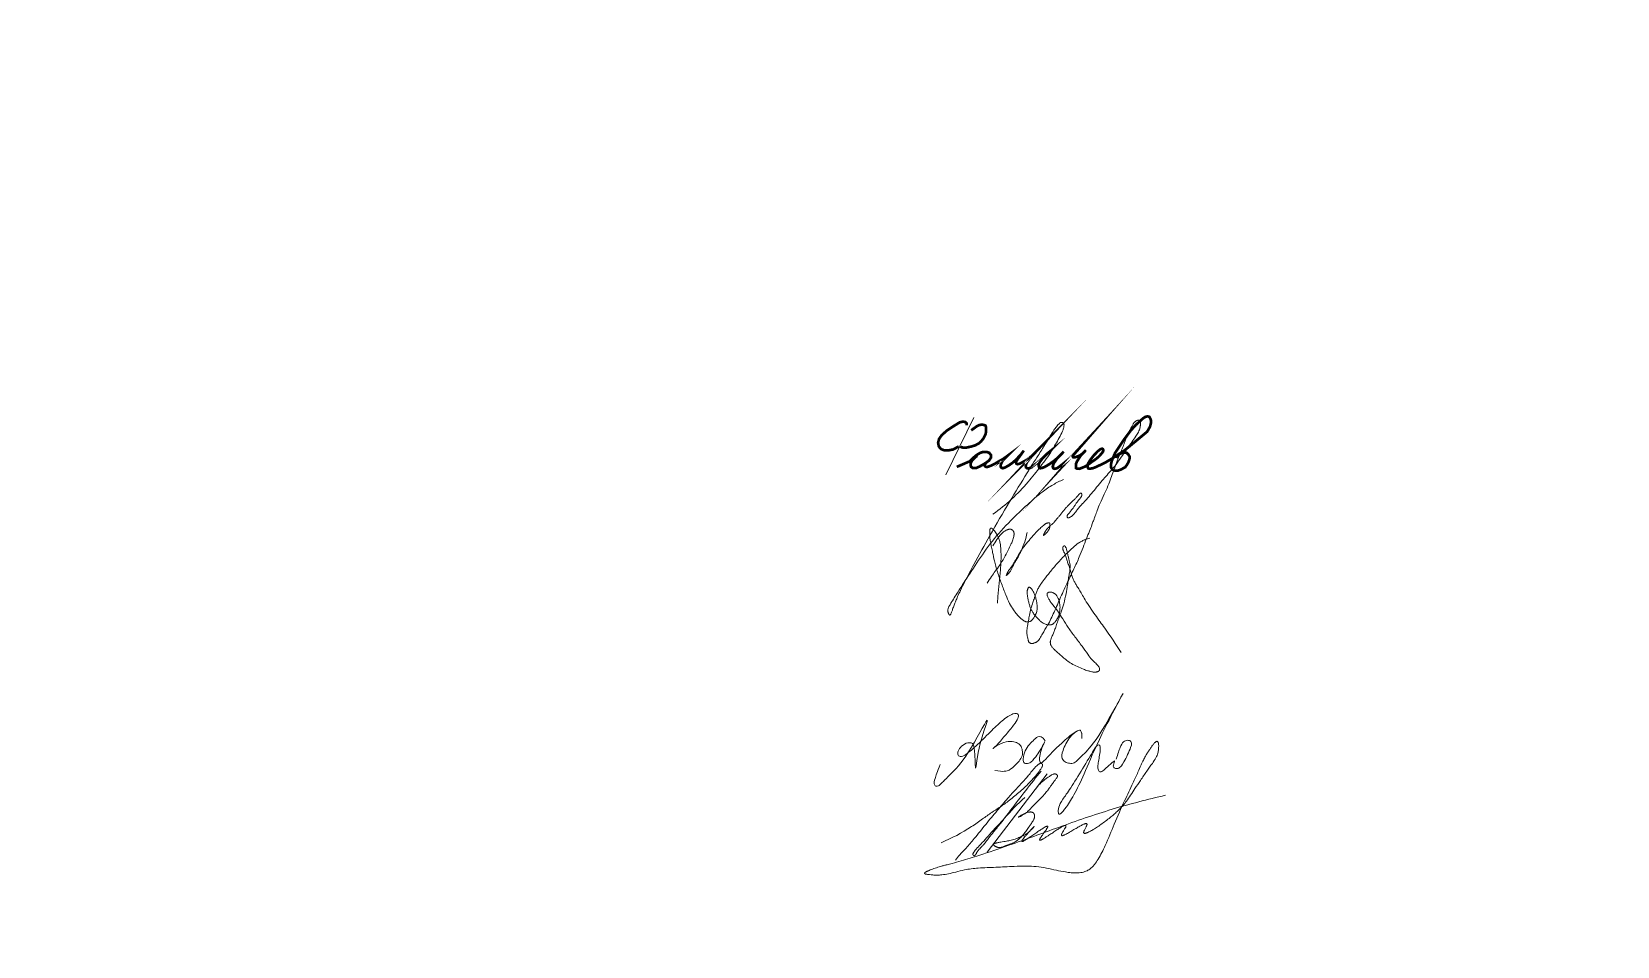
# Model space of a CAD drawing. Header units: millimetres. Extents: x 0 to 210, y 0 to 297.
# Drawn here: x 0 to 106, y 0 to 61.2 of the extents above; entities that cross this region are included whole.
import ezdxf

# ---------------------------------------------------------------- set-up
doc = ezdxf.new("R2010")
doc.units = ezdxf.units.MM
for name, pattern in [('K5LT32789', [0]), ('K5LT32790', [0]), ('K5LT32791', [0])]:
    doc.linetypes.add(name, pattern=pattern)
doc.layers.add('Системный слой', color=7, linetype='Continuous')

# ---------------------------------------------------------------- blocks, each defined once
blk = doc.blocks.new('U1')
at = {"layer": 'Системный слой', "color": 5, "linetype": 'K5LT32789', "lineweight": 18, "true_color": 0x0000ff}
for points in [[(67.75, 13.75), (67.55, 14.06), (67.24, 14.06), (66.94, 13.76), (66.61, 13.43), (66.34, 12.97), (66.23, 12.37), (66.41, 12.18), (66.74, 12.26), (66.94, 12.46), (67.17, 12.74), (67.49, 13.23), (67.84, 13.93), (67.49, 13.23), (67.37, 12.67), (67.37, 12.34), (67.45, 12.26), (67.6, 12.31), (68.28, 13.07), (69.02, 13.74), (69.39, 14.08), (69.79, 14.35), (69.98, 14.46), (70.13, 14.46), (70.2, 14.25), (70.2, 14.03), (70.2, 13.78), (70.2, 14.25), (70.13, 14.46), (69.98, 14.47), (69.39, 14.08), (68.85, 13.01), (68.85, 12.53), (69.07, 12.31), (69.38, 12.23), (69.7, 12.23), (69.95, 12.49), (70.27, 12.81), (71.3, 13.84), (73.78, 18.45), (71.3, 13.84), (70.42, 11.63), (69.74, 10.21), (69.13, 9.25), (68.73, 8.77), (68.61, 8.88), (68.61, 9.29), (68.89, 9.8), (69.41, 10.5), (70.25, 11.87), (71.09, 13.31), (71.27, 13.49), (71.41, 13.47), (71.45, 13.25), (71.38, 12.76), (71.32, 12.37), (71.24, 11.99), (71.32, 11.71), (71.48, 11.62), (71.7, 11.84), (72.12, 12.17), (72.49, 12.54), (72.25, 12.05), (72.36, 11.93), (72.53, 11.86), (72.72, 11.93), (72.95, 12.17), (73.58, 13.47), (73.5, 13.74), (73.26, 13.8), (72.96, 13.73), (72.76, 13.34), (72.61, 12.89), (72.49, 12.51)], [(60.72, 12.17), (60.54, 11.66), (60.35, 11.15), (60.3, 10.84), (60.43, 10.7), (60.62, 10.7), (60.79, 10.88), (61.3, 11.39), (62.54, 12.63), (64.33, 16.13), (63.25, 13.51), (63.07, 11.17), (63.07, 13.33), (62.85, 13.68), (62.33, 13.57), (61.98, 13.22), (61.86, 12.9), (61.98, 12.68), (62.3, 12.68), (63.07, 13.33), (64.12, 14.38), (64.85, 15.11), (65.67, 15.65), (66.02, 15.55), (65.93, 15.25), (65.72, 14.87), (65.03, 14.05), (64.46, 13.37), (64.07, 13.11), (64.83, 13.63), (65.45, 13.74), (65.85, 13.65), (66.12, 13.45), (66.24, 13.12), (66.24, 12.73), (66, 12.37), (65.76, 12.13), (65.38, 11.75), (64.96, 11.66), (64.38, 11.76)]]:
    blk.add_open_spline(points, degree=3, dxfattribs=at)
blk = doc.blocks.new('U2')
at = {"layer": 'Системный слой', "color": 5, "linetype": 'K5LT32790', "lineweight": 18, "true_color": 0x0000ff}
blk.add_open_spline([(64.57, 22.96), (64.6, 24.14), (64.9, 25.48), (64.76, 26.9), (64.69, 27.18), (64.62, 27.36), (64.53, 27.52), (64.45, 27.66), (64.36, 27.78), (64.29, 27.86), (64.24, 27.92), (64.2, 27.94), (64.18, 27.96), (64.17, 27.97), (64.15, 27.98), (64.14, 27.98), (64.13, 27.98), (64.13, 27.98), (64.12, 27.98), (64.11, 27.98), (64.11, 27.98), (64.1, 27.98), (64.1, 27.97), (64.09, 27.97), (64.09, 27.96), (64.08, 27.95), (64.07, 27.94), (64.07, 27.93), (64.06, 27.91), (64.06, 27.88), (64.05, 27.85), (64.04, 27.81), (64.04, 27.75), (64.04, 27.66), (64.04, 27.55), (64.04, 27.42), (64.06, 27.28), (64.08, 27.13), (64.11, 26.93), (64.17, 26.67), (64.25, 26.28), (64.36, 25.73), (64.55, 25.02), (64.82, 24.27), (65.09, 23.56), (65.34, 22.97), (65.59, 22.54), (65.83, 22.23), (66.04, 22.01), (66.2, 21.86), (66.31, 21.78), (66.38, 21.74), (66.44, 21.72), (66.49, 21.71), (66.54, 21.71), (66.59, 21.7), (66.64, 21.71), (66.69, 21.72), (66.74, 21.73), (66.78, 21.75), (66.81, 21.77), (66.84, 21.8), (66.88, 21.83), (66.91, 21.87), (66.96, 21.93), (67.01, 22.02), (67.08, 22.13), (67.14, 22.26), (67.18, 22.39), (67.21, 22.51), (67.22, 22.63), (67.22, 22.76), (67.2, 22.93), (67.16, 23.14), (67.1, 23.36), (67.03, 23.56), (66.97, 23.72), (66.91, 23.81), (66.86, 23.88), (66.82, 23.93), (66.78, 23.96), (66.75, 23.99), (66.73, 24.01), (66.72, 24.01), (66.7, 24.02), (66.69, 24.02), (66.68, 24.02), (66.68, 24.02), (66.67, 24.02), (66.66, 24.02), (66.66, 24.02), (66.65, 24.02), (66.64, 24.01), (66.64, 24.01), (66.63, 24), (66.62, 23.99), (66.61, 23.97), (66.6, 23.95), (66.59, 23.93), (66.58, 23.89), (66.56, 23.85), (66.55, 23.79), (66.54, 23.73), (66.54, 23.66), (66.54, 23.58), (66.56, 23.46), (66.59, 23.29), (66.63, 23.08), (66.69, 22.84), (66.77, 22.62), (66.87, 22.42), (67, 22.22), (67.15, 22.03), (67.31, 21.86), (67.47, 21.72), (67.6, 21.63), (67.72, 21.57), (67.82, 21.53), (67.91, 21.51), (67.98, 21.5), (68.05, 21.5), (68.11, 21.5), (68.16, 21.51), (68.2, 21.53), (68.24, 21.54), (68.28, 21.57), (68.32, 21.6), (68.36, 21.64), (68.42, 21.7), (68.47, 21.78), (68.54, 21.88), (68.6, 22), (68.66, 22.14), (68.7, 22.28), (68.73, 22.43), (68.74, 22.6), (68.74, 22.77), (68.72, 22.95), (68.68, 23.11), (68.63, 23.25), (68.58, 23.36), (68.53, 23.44), (68.48, 23.5), (68.43, 23.55), (68.38, 23.59), (68.32, 23.63), (68.26, 23.66), (68.2, 23.68), (68.15, 23.7), (68.11, 23.7), (68.07, 23.7), (68.04, 23.7), (68.02, 23.69), (67.99, 23.69), (67.96, 23.67), (67.94, 23.66), (67.92, 23.65), (67.91, 23.63), (67.89, 23.62), (67.89, 23.61), (67.88, 23.6), (67.88, 23.59), (67.87, 23.57), (67.87, 23.56), (67.87, 23.54), (67.87, 23.52), (67.87, 23.5), (67.88, 23.47), (67.9, 23.43), (67.92, 23.38), (67.95, 23.31), (68, 23.22), (68.06, 23.11), (68.14, 22.98), (68.26, 22.84), (68.44, 22.63), (68.66, 22.32), (68.95, 21.86), (69.29, 21.3), (69.74, 20.7), (70.19, 20.11), (70.56, 19.59), (70.83, 19.21), (71.04, 19.01), (71.18, 18.89), (71.26, 18.8), (71.31, 18.72), (71.35, 18.67), (71.37, 18.62), (71.38, 18.58), (71.38, 18.54), (71.39, 18.52), (71.38, 18.5), (71.38, 18.48), (71.38, 18.47), (71.37, 18.46), (71.36, 18.44), (71.35, 18.43), (71.34, 18.42), (71.33, 18.41), (71.31, 18.4), (71.29, 18.39), (71.26, 18.37), (71.22, 18.36), (71.18, 18.35), (71.13, 18.34), (71.07, 18.34), (71, 18.34), (70.91, 18.36), (70.77, 18.39), (70.56, 18.44), (70.26, 18.55), (69.9, 18.71), (69.52, 18.9), (69.23, 19.09), (68.99, 19.29), (68.77, 19.48), (68.54, 19.69), (68.33, 19.87), (68.21, 20.01), (68.15, 20.11), (68.12, 20.17), (68.11, 20.22), (68.1, 20.27), (68.09, 20.32), (68.09, 20.37), (68.1, 20.42), (68.11, 20.47), (68.13, 20.53), (68.16, 20.61), (68.2, 20.71), (68.27, 20.86), (68.36, 21.08), (68.46, 21.37), (68.56, 21.68), (68.69, 22.02), (68.84, 22.43), (69, 22.95), (69.15, 23.55), (69.24, 24.11), (69.29, 24.56), (69.36, 24.91), (69.41, 25.19), (69.42, 25.42), (69.4, 25.61), (69.36, 25.79), (69.31, 25.98), (69.26, 26.19), (69.22, 26.38), (69.19, 26.52), (69.16, 26.62), (69.13, 26.68), (69.11, 26.72), (69.1, 26.74), (69.09, 26.76), (69.08, 26.77), (69.07, 26.77), (69.06, 26.78), (69.05, 26.78), (69.04, 26.78), (69.04, 26.78), (69.03, 26.78), (69.02, 26.78), (69.01, 26.78), (69, 26.78), (68.99, 26.77), (68.98, 26.77), (68.97, 26.76), (68.96, 26.75), (68.95, 26.74), (68.94, 26.73), (68.94, 26.72), (68.93, 26.7), (68.93, 26.69), (68.92, 26.67), (68.92, 26.65), (68.92, 26.62), (68.93, 26.59), (68.94, 26.55), (68.95, 26.5), (68.97, 26.44), (69.01, 26.37), (69.06, 26.27), (69.11, 26.15), (69.15, 26), (69.2, 25.83), (69.28, 25.61), (69.37, 25.34), (69.46, 25.04), (69.54, 24.76), (69.63, 24.51), (69.75, 24.3), (69.88, 24.08), (70.04, 23.84), (70.21, 23.54), (70.44, 23.13), (70.74, 22.67), (71.08, 22.18), (71.41, 21.72), (72.01, 20.89), (72.47, 20.2), (72.83, 19.65)], degree=3, knots=[0, 0, 0, 0, 23.088924, 25.905784, 27.368497, 28.578535, 29.721875, 30.813961, 31.805183, 32.534012, 32.992903, 33.225793, 33.377047, 33.48833, 33.574551, 33.643805, 33.701224, 33.750367, 33.79387, 33.833355, 33.872141, 33.912355, 33.95659, 34.00557, 34.061357, 34.126468, 34.204109, 34.298549, 34.415744, 34.564555, 34.759459, 35.028229, 35.412864, 35.997175, 36.728139, 37.568941, 38.433825, 39.401332, 40.578431, 42.235398, 44.569602, 48.269133, 53.187712, 58.58434, 63.764044, 67.778676, 70.998143, 73.369834, 75.349816, 76.796874, 77.581324, 78.028914, 78.378087, 78.696803, 79.013489, 79.343373, 79.678587, 80.006824, 80.317932, 80.606471, 80.866035, 81.11641, 81.383983, 81.718354, 82.16781, 82.839361, 83.733235, 84.705422, 85.582724, 86.324391, 87.057116, 87.890757, 88.945341, 90.321141, 91.965571, 93.426367, 94.484215, 95.101021, 95.580997, 96.013141, 96.361093, 96.626002, 96.782739, 96.889142, 96.971138, 97.03813, 97.095272, 97.145901, 97.188561, 97.228747, 97.268915, 97.315311, 97.366861, 97.425655, 97.494454, 97.577142, 97.679623, 97.811915, 97.985663, 98.226797, 98.532587, 98.897786, 99.296036, 99.737821, 100.261724, 100.964229, 101.99978, 103.525411, 105.150667, 106.72453, 108.093532, 109.590313, 111.195302, 112.777483, 114.126394, 115.159714, 115.93325, 116.599105, 117.196687, 117.716186, 118.147278, 118.512091, 118.830828, 119.112084, 119.376147, 119.650254, 119.966184, 120.348472, 120.832611, 121.462575, 122.257884, 123.166317, 124.121896, 125.077441, 126.058759, 127.110722, 128.27138, 129.455541, 130.54928, 131.472222, 132.224076, 132.842804, 133.343527, 133.786162, 134.209733, 134.641953, 135.076751, 135.490934, 135.840567, 136.1162, 136.329021, 136.516582, 136.697073, 136.87991, 137.063295, 137.235465, 137.38613, 137.514261, 137.623548, 137.718445, 137.797689, 137.875651, 137.957944, 138.055516, 138.163779, 138.288043, 138.436309, 138.622516, 138.862075, 139.203128, 139.704326, 140.381097, 141.218915, 142.127317, 143.259517, 144.821141, 147.317764, 150.75711, 155.19517, 160.069171, 165.224464, 169.471142, 172.421411, 174.092925, 175.138298, 175.966748, 176.479558, 176.900272, 177.244752, 177.52135, 177.72293, 177.873709, 177.996322, 178.101436, 178.195314, 178.281517, 178.366118, 178.454913, 178.554755, 178.670049, 178.807074, 178.975201, 179.187234, 179.439473, 179.719727, 180.029511, 180.383269, 180.823448, 181.407111, 182.246837, 183.563618, 185.512414, 188.365901, 191.16936, 193.636194, 195.215931, 197.147086, 199.269225, 201.224518, 202.392176, 202.935446, 203.335749, 203.665039, 203.98044, 204.30527, 204.630666, 204.95421, 205.28424, 205.683122, 206.145312, 206.866804, 207.837862, 209.464316, 211.387339, 213.648133, 215.828171, 218.361631, 222.046321, 226.400789, 230.237614, 232.987127, 235.143069, 237.145235, 238.600123, 239.59432, 240.714469, 242.086859, 243.579513, 244.83703, 245.773068, 246.379449, 246.80954, 247.077534, 247.227517, 247.33398, 247.41847, 247.489521, 247.552012, 247.609222, 247.663606, 247.717168, 247.768592, 247.820784, 247.876677, 247.942191, 248.018083, 248.10247, 248.189421, 248.269471, 248.347072, 248.425637, 248.512886, 248.605679, 248.706816, 248.820413, 248.952282, 249.111489, 249.313956, 249.574155, 249.89782, 250.303709, 250.841791, 251.528272, 252.381244, 253.359593, 254.475963, 255.872687, 257.851092, 259.938273, 261.963603, 263.469883, 265.046448, 266.586695, 268.366913, 270.599666, 273.407082, 277.373027, 281.234201, 284.882343, 288.313023, 301, 301, 301, 301], dxfattribs=at)
blk = doc.blocks.new('U3')
at = {"layer": 'Системный слой', "color": 5, "linetype": 'K5LT32790', "lineweight": 18, "true_color": 0x0000ff}
for points, knots in [([(64.26, 28.91), (65.13, 29.52), (66.24, 30.56), (67.43, 32.09), (68.16, 33.05), (68.6, 33.87), (68.88, 34.36), (68.97, 34.62), (69, 34.76), (69.01, 34.84), (69.01, 34.89), (69, 34.92), (69, 34.95), (68.99, 34.96), (68.98, 34.98), (68.97, 34.99), (68.96, 35), (68.95, 35.01), (68.94, 35.02), (68.92, 35.03), (68.9, 35.04), (68.88, 35.05), (68.86, 35.05), (68.84, 35.05), (68.82, 35.05), (68.8, 35.05), (68.79, 35.05), (68.77, 35.04), (68.76, 35.03), (68.74, 35.02), (68.72, 35), (68.69, 34.97), (68.65, 34.93), (68.58, 34.86), (68.47, 34.72), (68.3, 34.48), (68.05, 34.09), (67.72, 33.52), (67.19, 32.7), (66.38, 31.42), (65.3, 29.64), (64.11, 27.6), (63.12, 25.81), (62.47, 24.58), (62.11, 23.87), (61.91, 23.43), (61.78, 23.11), (61.66, 22.82), (61.57, 22.57), (61.5, 22.38), (61.45, 22.26), (61.43, 22.21), (61.42, 22.19), (61.41, 22.18), (61.4, 22.17), (61.39, 22.17), (61.39, 22.16), (61.38, 22.16), (61.38, 22.16), (61.37, 22.15), (61.37, 22.15), (61.36, 22.15), (61.36, 22.16), (61.36, 22.16), (61.35, 22.16), (61.35, 22.16), (61.34, 22.17), (61.34, 22.17), (61.33, 22.18), (61.33, 22.19), (61.32, 22.2), (61.31, 22.22), (61.29, 22.25), (61.28, 22.28), (61.26, 22.33), (61.25, 22.38), (61.24, 22.43), (61.24, 22.48), (61.25, 22.54), (61.26, 22.6), (61.28, 22.66), (61.31, 22.73), (61.36, 22.81), (61.44, 22.94), (61.59, 23.18), (61.88, 23.64), (62.41, 24.49), (63.2, 25.69), (64.19, 27.14), (65.36, 28.41), (66.5, 29.49), (67.42, 30.32), (68.24, 30.88), (68.74, 31.12), (68.98, 31.23)], [0, 0, 0, 0, 8.550609, 12.054989, 15.548009, 18.191121, 19.498995, 20.058209, 20.381615, 20.589671, 20.716665, 20.79368, 20.851701, 20.900722, 20.944653, 20.985245, 21.025642, 21.06834, 21.115939, 21.168338, 21.224707, 21.283052, 21.340576, 21.394663, 21.443781, 21.488289, 21.53119, 21.575808, 21.625508, 21.683081, 21.754287, 21.848548, 21.98875, 22.223415, 22.641351, 23.38396, 24.591455, 26.333193, 28.725175, 32.394143, 38.444137, 45.386804, 51.336644, 54.759282, 56.550214, 57.736198, 58.581068, 59.410817, 60.190375, 60.748602, 61.044545, 61.139793, 61.19713, 61.237089, 61.267135, 61.290713, 61.309862, 61.325937, 61.339917, 61.352551, 61.36445, 61.376142, 61.388111, 61.400062, 61.412022, 61.424542, 61.439066, 61.45699, 61.479741, 61.509795, 61.550475, 61.607942, 61.688058, 61.795635, 61.922219, 62.059168, 62.198495, 62.342871, 62.495112, 62.658157, 62.830855, 63.02153, 63.245709, 63.594568, 64.237865, 65.516344, 67.957442, 72.253573, 76.989753, 81.977365, 86.090995, 89.562811, 91.905588, 94, 94, 94, 94]), ([(66.54, 27.68), (66.47, 27.25), (66.26, 26.7), (65.94, 26.04), (65.72, 25.68), (65.57, 25.4), (65.48, 25.22), (65.43, 25.11), (65.39, 25.05), (65.35, 25.01), (65.32, 24.97), (65.29, 24.93), (65.25, 24.89), (65.22, 24.86), (65.2, 24.84), (65.19, 24.83), (65.18, 24.82), (65.17, 24.82), (65.17, 24.82), (65.16, 24.81), (65.16, 24.81), (65.16, 24.81), (65.16, 24.81), (65.16, 24.81), (65.15, 24.81), (65.15, 24.81), (65.15, 24.82), (65.15, 24.82), (65.15, 24.82), (65.16, 24.83), (65.16, 24.83), (65.16, 24.84), (65.16, 24.85), (65.17, 24.86), (65.18, 24.88), (65.19, 24.9), (65.2, 24.93), (65.21, 24.97), (65.23, 25.01), (65.26, 25.06), (65.29, 25.11), (65.33, 25.17), (65.39, 25.24), (65.48, 25.37), (65.6, 25.54), (65.73, 25.76), (65.86, 25.99), (65.99, 26.22), (66.14, 26.47), (66.33, 26.75), (66.53, 26.99), (66.71, 27.2), (66.9, 27.42), (67.12, 27.68), (67.38, 27.93), (67.58, 28.12), (67.7, 28.22), (67.77, 28.26), (67.82, 28.29), (67.87, 28.31), (67.91, 28.32), (67.95, 28.33), (67.98, 28.33), (67.99, 28.33), (68.01, 28.33), (68.02, 28.32), (68.03, 28.32), (68.04, 28.32), (68.05, 28.31), (68.05, 28.31), (68.06, 28.3), (68.06, 28.29), (68.06, 28.28), (68.07, 28.27), (68.07, 28.26), (68.07, 28.24), (68.07, 28.22), (68.07, 28.19), (68.07, 28.15), (68.06, 28.1), (68.05, 28.04), (68.04, 27.98), (68.02, 27.93), (68, 27.88), (67.97, 27.83), (67.94, 27.78), (67.9, 27.73), (67.86, 27.68), (67.82, 27.64), (67.79, 27.6), (67.76, 27.58), (67.73, 27.55), (67.7, 27.53), (67.68, 27.51), (67.67, 27.5), (67.66, 27.5), (67.65, 27.49), (67.64, 27.49), (67.64, 27.49), (67.64, 27.49), (67.63, 27.49), (67.63, 27.49), (67.63, 27.49), (67.63, 27.49), (67.63, 27.49), (67.63, 27.49), (67.63, 27.49), (67.63, 27.49), (67.63, 27.5), (67.63, 27.5), (67.63, 27.5), (67.63, 27.51), (67.63, 27.51), (67.63, 27.52), (67.64, 27.53), (67.65, 27.55), (67.66, 27.57), (67.67, 27.59), (67.68, 27.62), (67.7, 27.64), (67.71, 27.66), (67.73, 27.7), (67.76, 27.74), (67.79, 27.81), (67.84, 27.88), (67.9, 27.95), (67.98, 28.03), (68.09, 28.13), (68.23, 28.25), (68.36, 28.38), (68.48, 28.53), (68.59, 28.67), (68.72, 28.81), (68.85, 28.97), (68.98, 29.14), (69.11, 29.31), (69.28, 29.48), (69.46, 29.66), (69.64, 29.82), (69.77, 29.96), (69.86, 30.06), (69.92, 30.13), (69.97, 30.19), (70.02, 30.24), (70.05, 30.27), (70.08, 30.29), (70.1, 30.31), (70.11, 30.31), (70.12, 30.32), (70.13, 30.32), (70.14, 30.32), (70.14, 30.32), (70.15, 30.32), (70.15, 30.32), (70.16, 30.32), (70.16, 30.32), (70.16, 30.31), (70.17, 30.31), (70.17, 30.31), (70.17, 30.3), (70.18, 30.29), (70.18, 30.29), (70.18, 30.28), (70.19, 30.26), (70.19, 30.24), (70.19, 30.22), (70.19, 30.19), (70.19, 30.17), (70.19, 30.14), (70.18, 30.12), (70.17, 30.09), (70.15, 30.06), (70.13, 30.02), (70.08, 29.96), (70.02, 29.88), (69.93, 29.77), (69.82, 29.63), (69.72, 29.47), (69.62, 29.32), (69.52, 29.2), (69.44, 29.09), (69.38, 29.01), (69.33, 28.95), (69.28, 28.9), (69.25, 28.87), (69.23, 28.84), (69.22, 28.82), (69.22, 28.8), (69.22, 28.79), (69.22, 28.77), (69.22, 28.75), (69.22, 28.74), (69.22, 28.72), (69.23, 28.7), (69.23, 28.69), (69.24, 28.68), (69.24, 28.68), (69.25, 28.67), (69.25, 28.67), (69.26, 28.66), (69.27, 28.66), (69.27, 28.66), (69.28, 28.66), (69.29, 28.66), (69.3, 28.66), (69.31, 28.66), (69.33, 28.66), (69.35, 28.67), (69.38, 28.68), (69.41, 28.7), (69.45, 28.72), (69.5, 28.75), (69.55, 28.79), (69.6, 28.84), (69.67, 28.91), (69.75, 29), (69.85, 29.15), (70.01, 29.36), (70.24, 29.61), (70.54, 29.92), (70.85, 30.29), (71.2, 30.72), (71.54, 31.13), (71.89, 31.53), (72.23, 31.92), (72.58, 32.35), (72.91, 32.83), (73.23, 33.29), (73.54, 33.71), (73.79, 34.08), (73.96, 34.35), (74.05, 34.53), (74.08, 34.66), (74.1, 34.76), (74.11, 34.84), (74.12, 34.89), (74.13, 34.94), (74.13, 34.98), (74.12, 35.02), (74.12, 35.05), (74.11, 35.07), (74.1, 35.1), (74.08, 35.12), (74.07, 35.14), (74.05, 35.15), (74.04, 35.16), (74.02, 35.17), (74.01, 35.18), (73.99, 35.19), (73.98, 35.19), (73.97, 35.19), (73.95, 35.19), (73.93, 35.19), (73.91, 35.18), (73.89, 35.18), (73.86, 35.16), (73.83, 35.15), (73.79, 35.12), (73.76, 35.09), (73.72, 35.06), (73.68, 35.01), (73.64, 34.95), (73.6, 34.88), (73.55, 34.78), (73.46, 34.63), (73.35, 34.42), (73.22, 34.12), (73.09, 33.79), (72.96, 33.44), (72.81, 33.08), (72.64, 32.68), (72.48, 32.24), (72.31, 31.78), (72.14, 31.3), (71.94, 30.78), (71.69, 30.22), (71.43, 29.68), (71.24, 29.2), (71.12, 28.87), (71.05, 28.68), (71.01, 28.56), (70.95, 28.41), (70.86, 28.14), (70.7, 27.74), (70.49, 27.24), (70.27, 26.67), (70.01, 25.99), (69.66, 25.21), (69.22, 24.33), (68.78, 23.36), (68.36, 22.38), (67.98, 21.55), (67.61, 21), (67.43, 20.65), (67.32, 20.48), (67.25, 20.41), (67.2, 20.37), (67.14, 20.34), (67.09, 20.31), (67.03, 20.29), (66.97, 20.27), (66.91, 20.26), (66.85, 20.26), (66.81, 20.26), (66.77, 20.27), (66.75, 20.28), (66.73, 20.29), (66.71, 20.3), (66.7, 20.31), (66.69, 20.32), (66.67, 20.33), (66.66, 20.35), (66.65, 20.38), (66.63, 20.41), (66.62, 20.46), (66.6, 20.53), (66.58, 20.63), (66.55, 20.76), (66.52, 20.89), (66.51, 21.03), (66.52, 21.17), (66.55, 21.33), (66.59, 21.54), (66.64, 21.82), (66.69, 22.18), (66.79, 22.59), (66.91, 22.96), (67.02, 23.27), (67.1, 23.51), (67.18, 23.74), (67.3, 23.98), (67.46, 24.24), (67.72, 24.59), (68.08, 25.06), (68.57, 25.63), (69.09, 26.19), (69.56, 26.65), (69.92, 26.95), (70.2, 27.11), (70.45, 27.22), (70.63, 27.28), (70.74, 27.31)], [0, 0, 0, 0, 9.050129, 12.27524, 15.459, 17.73484, 19.057413, 19.710841, 20.186256, 20.578255, 20.920156, 21.263228, 21.624829, 21.943402, 22.174143, 22.29629, 22.36276, 22.406894, 22.439057, 22.464194, 22.484922, 22.502166, 22.516262, 22.528133, 22.539447, 22.552242, 22.56817, 22.588053, 22.611987, 22.639741, 22.672744, 22.715192, 22.776687, 22.87041, 23.023044, 23.2152, 23.446308, 23.698853, 24.014406, 24.364067, 24.793807, 25.28352, 25.941626, 26.877925, 28.429965, 30.348657, 32.240773, 33.898399, 35.948367, 38.485583, 40.825304, 42.59187, 44.267244, 46.970047, 49.74801, 51.863744, 52.701471, 53.104911, 53.483029, 53.862972, 54.210178, 54.473163, 54.650607, 54.780151, 54.882015, 54.96597, 55.037892, 55.101774, 55.160577, 55.215489, 55.269733, 55.3265, 55.390437, 55.464507, 55.552848, 55.661752, 55.802045, 55.996896, 56.278982, 56.657771, 57.087852, 57.530059, 57.926999, 58.28654, 58.645161, 59.086887, 59.580412, 60.070145, 60.456808, 60.770321, 61.020502, 61.287434, 61.539711, 61.751465, 61.877288, 61.951174, 62.001019, 62.037083, 62.064047, 62.085222, 62.102691, 62.117816, 62.131035, 62.143011, 62.154708, 62.167188, 62.181333, 62.197688, 62.21651, 62.238222, 62.264236, 62.296726, 62.338711, 62.394112, 62.469848, 62.581386, 62.750144, 62.953234, 63.151975, 63.325302, 63.501424, 63.750698, 64.126703, 64.655732, 65.239268, 65.888652, 66.649933, 67.724768, 68.970934, 70.450533, 71.673771, 72.965674, 74.199734, 75.716608, 77.191491, 78.669398, 80.263602, 82.259995, 84.0227, 85.431088, 86.180031, 86.82002, 87.357354, 87.830339, 88.196682, 88.427814, 88.563885, 88.657509, 88.728451, 88.784957, 88.831759, 88.871976, 88.907862, 88.941164, 88.973333, 89.002363, 89.031139, 89.061129, 89.097204, 89.139544, 89.190239, 89.252182, 89.329582, 89.428874, 89.559889, 89.727893, 89.910432, 90.08993, 90.259821, 90.437176, 90.634512, 90.867411, 91.167757, 91.627014, 92.382088, 93.419966, 94.672454, 96.030915, 97.344377, 98.512333, 99.382533, 100.080146, 100.642761, 101.098523, 101.416568, 101.614452, 101.761411, 101.888131, 102.002041, 102.112642, 102.228685, 102.353162, 102.475542, 102.582798, 102.67162, 102.744553, 102.805473, 102.857643, 102.905538, 102.953137, 103.003348, 103.057077, 103.11538, 103.180499, 103.255316, 103.343787, 103.451799, 103.589159, 103.775473, 104.036879, 104.381072, 104.782032, 105.231565, 105.731185, 106.331113, 107.131661, 108.329516, 110.150194, 112.636877, 115.501671, 119.160964, 122.898631, 126.952961, 130.409086, 134.037174, 137.994275, 142.035946, 146.041027, 149.822245, 153.085433, 155.385996, 156.523495, 157.344961, 158.084473, 158.656408, 159.032405, 159.319553, 159.62593, 159.882585, 160.081757, 160.265654, 160.447561, 160.63144, 160.806021, 160.962993, 161.100471, 161.220792, 161.327559, 161.424857, 161.521276, 161.623153, 161.736504, 161.863212, 162.008568, 162.179889, 162.387514, 162.643846, 162.945007, 163.264358, 163.6135, 164.014772, 164.533206, 165.020618, 165.794064, 166.857794, 168.64401, 171.006738, 173.517367, 176.204619, 178.789913, 181.800729, 185.264053, 188.598832, 192.086757, 196.039981, 200.351441, 204.98312, 208.606796, 211.174086, 212.324149, 212.840152, 213.814159, 215.76165, 218.911517, 222.760316, 227.121283, 231.883071, 238.054257, 244.879079, 252.670992, 260.372327, 267.206768, 271.910472, 274.294825, 275.442431, 276.007431, 276.456493, 276.872537, 277.298483, 277.734538, 278.182349, 278.627236, 279.027811, 279.347916, 279.582846, 279.760539, 279.906542, 280.032941, 280.152577, 280.276179, 280.413989, 280.572354, 280.762102, 281.004984, 281.334701, 281.830666, 282.557033, 283.530703, 284.521091, 285.429966, 286.323075, 287.47734, 288.942216, 290.783007, 293.428229, 296.57457, 299.586331, 301.717918, 303.359613, 305.016414, 306.799751, 308.827327, 311.560281, 315.955926, 321.284596, 327.290578, 331.929165, 335.294372, 337.07654, 338.608554, 341, 341, 341, 341]), ([(64.24, 26.79), (64.42, 27.06), (64.62, 27.41), (64.95, 27.71), (65.08, 27.8), (65.17, 27.85), (65.25, 27.88), (65.31, 27.9), (65.35, 27.91), (65.39, 27.91), (65.42, 27.9), (65.45, 27.9), (65.48, 27.89), (65.51, 27.88), (65.53, 27.86), (65.56, 27.84), (65.59, 27.82), (65.61, 27.79), (65.62, 27.77), (65.64, 27.74), (65.65, 27.72), (65.66, 27.69), (65.66, 27.65), (65.67, 27.61), (65.67, 27.56), (65.66, 27.49), (65.64, 27.39), (65.61, 27.27), (65.55, 27.09), (65.44, 26.83), (65.26, 26.45), (65.01, 25.98), (64.72, 25.51), (64.42, 25.1), (64.14, 24.71), (63.96, 24.45), (63.86, 24.3)], [0, 0, 0, 0, 6.031327, 7.224988, 8.103691, 8.779791, 9.271523, 9.620615, 9.879085, 10.092232, 10.278511, 10.453749, 10.630111, 10.818394, 11.017829, 11.223201, 11.427374, 11.623322, 11.806227, 11.978077, 12.150954, 12.337468, 12.550087, 12.799771, 13.111892, 13.519386, 14.078895, 14.842107, 15.895849, 17.445078, 19.990893, 23.601088, 27.190299, 30.147219, 32.759048, 36, 36, 36, 36])]:
    blk.add_open_spline(points, degree=3, knots=knots, dxfattribs=at)
blk = doc.blocks.new('U4')
at = {"layer": 'Системный слой', "color": 5, "linetype": 'K5LT32790', "lineweight": 18, "true_color": 0x0000ff}
blk.add_line((67.87, 11.53), (63.87, 6.29), dxfattribs=at)
for points, knots in [([(67.12, 10.54), (67.3, 10.77), (67.56, 11.05), (67.93, 11.31), (68.1, 11.41), (68.22, 11.49), (68.3, 11.52), (68.34, 11.53), (68.38, 11.53), (68.4, 11.53), (68.43, 11.53), (68.45, 11.52), (68.47, 11.52), (68.49, 11.51), (68.51, 11.49), (68.53, 11.48), (68.54, 11.47), (68.55, 11.46), (68.56, 11.45), (68.56, 11.43), (68.57, 11.42), (68.57, 11.41), (68.57, 11.4), (68.57, 11.38), (68.57, 11.36), (68.56, 11.34), (68.56, 11.32), (68.54, 11.3), (68.52, 11.26), (68.49, 11.22), (68.44, 11.16), (68.37, 11.07), (68.29, 10.96), (68.19, 10.82), (68.08, 10.66), (67.93, 10.45), (67.73, 10.2), (67.48, 9.94), (67.23, 9.68), (67.02, 9.47), (66.85, 9.3), (66.73, 9.16), (66.63, 9.06), (66.54, 8.98), (66.47, 8.93), (66.41, 8.88), (66.34, 8.84), (66.26, 8.79), (66.17, 8.74), (66.1, 8.7), (66.05, 8.67), (66.01, 8.66), (65.99, 8.65), (65.98, 8.64), (65.97, 8.64), (65.96, 8.63), (65.96, 8.63), (65.95, 8.63), (65.95, 8.63), (65.95, 8.63), (65.95, 8.63), (65.95, 8.63), (65.95, 8.63), (65.95, 8.63), (65.95, 8.63), (65.95, 8.63), (65.95, 8.63), (65.95, 8.63), (65.95, 8.64), (65.95, 8.64), (65.96, 8.64), (65.96, 8.64), (65.96, 8.65), (65.97, 8.65), (65.98, 8.66), (65.99, 8.67), (66.01, 8.68), (66.03, 8.69), (66.07, 8.72), (66.12, 8.75), (66.19, 8.79), (66.27, 8.84), (66.36, 8.89), (66.45, 8.93), (66.54, 8.96), (66.63, 8.97), (66.71, 8.98), (66.78, 8.99), (66.83, 8.98), (66.87, 8.97), (66.9, 8.96), (66.93, 8.95), (66.95, 8.94), (66.96, 8.92), (66.97, 8.91), (66.99, 8.89), (67, 8.87), (67.01, 8.85), (67.02, 8.82), (67.03, 8.79), (67.04, 8.75), (67.04, 8.7), (67.04, 8.66), (67.03, 8.61), (67.02, 8.56), (66.99, 8.5), (66.96, 8.43), (66.9, 8.33), (66.81, 8.2), (66.67, 8), (66.5, 7.74), (66.29, 7.47), (66.08, 7.25), (65.88, 7.08), (65.71, 6.97), (65.52, 6.88), (65.31, 6.8), (65.08, 6.72), (64.89, 6.65), (64.76, 6.61), (64.68, 6.61), (64.63, 6.61), (64.59, 6.62), (64.55, 6.63), (64.5, 6.65), (64.45, 6.67), (64.41, 6.69), (64.38, 6.7), (64.36, 6.72), (64.34, 6.73), (64.33, 6.75), (64.31, 6.76), (64.3, 6.78), (64.29, 6.79), (64.29, 6.8), (64.29, 6.81), (64.29, 6.82), (64.29, 6.83), (64.3, 6.84), (64.31, 6.85), (64.33, 6.86), (64.35, 6.87), (64.38, 6.88), (64.42, 6.89), (64.47, 6.91), (64.53, 6.92), (64.61, 6.94), (64.73, 6.96), (64.89, 6.99), (65.11, 7.02), (65.41, 7.08), (65.74, 7.17), (66.06, 7.29), (66.32, 7.42), (66.52, 7.54), (66.66, 7.65), (66.77, 7.75), (66.84, 7.82), (66.9, 7.87), (66.93, 7.91), (66.96, 7.94), (66.97, 7.96), (66.99, 7.97), (66.99, 7.98), (67, 7.99), (67.01, 8), (67.01, 8), (67.01, 8), (67.01, 8.01), (67.01, 8.01), (67.01, 8.01), (67.01, 8.01), (67.01, 8.01), (67.01, 8.01), (67.01, 8.01), (67.01, 8.01), (67.01, 8.01), (67, 8.01), (67, 8), (66.99, 8), (66.98, 7.99), (66.97, 7.98), (66.96, 7.96), (66.93, 7.94), (66.91, 7.91), (66.87, 7.88), (66.82, 7.82), (66.75, 7.75), (66.65, 7.63), (66.53, 7.49), (66.4, 7.35), (66.31, 7.24), (66.26, 7.16), (66.23, 7.12), (66.21, 7.09), (66.2, 7.07), (66.19, 7.05), (66.19, 7.04), (66.19, 7.03), (66.19, 7.02), (66.19, 7.02), (66.19, 7.01), (66.2, 7.01), (66.21, 7.01), (66.22, 7.01), (66.23, 7.01), (66.25, 7.02), (66.27, 7.02), (66.3, 7.04), (66.33, 7.06), (66.38, 7.08), (66.44, 7.12), (66.52, 7.17), (66.64, 7.25), (66.82, 7.37), (67.06, 7.53), (67.31, 7.71), (67.52, 7.84), (67.66, 7.93), (67.74, 7.98), (67.79, 8), (67.83, 8.02), (67.86, 8.03), (67.88, 8.03), (67.89, 8.04), (67.91, 8.04), (67.91, 8.03), (67.92, 8.03), (67.92, 8.02), (67.93, 8.01), (67.92, 8), (67.92, 7.99), (67.92, 7.98), (67.91, 7.96), (67.9, 7.94), (67.89, 7.92), (67.87, 7.89), (67.84, 7.84), (67.81, 7.79), (67.75, 7.7), (67.66, 7.58), (67.57, 7.45), (67.49, 7.34), (67.44, 7.26), (67.41, 7.22), (67.4, 7.19), (67.39, 7.16), (67.38, 7.15), (67.38, 7.13), (67.37, 7.12), (67.37, 7.11), (67.38, 7.11), (67.38, 7.1), (67.38, 7.1), (67.39, 7.09), (67.4, 7.09), (67.42, 7.09), (67.43, 7.1), (67.46, 7.11), (67.49, 7.12), (67.52, 7.14), (67.57, 7.16), (67.63, 7.2), (67.72, 7.25), (67.84, 7.33), (68.02, 7.45), (68.26, 7.6), (68.51, 7.78), (68.72, 7.91), (68.87, 8), (68.95, 8.04), (69, 8.07), (69.04, 8.08), (69.07, 8.09), (69.09, 8.09), (69.11, 8.1), (69.12, 8.09), (69.13, 8.09), (69.14, 8.08), (69.14, 8.07), (69.14, 8.06), (69.14, 8.05), (69.14, 8.03), (69.13, 8.02), (69.13, 8), (69.12, 7.97), (69.1, 7.94), (69.08, 7.9), (69.04, 7.84), (68.99, 7.76), (68.94, 7.67), (68.9, 7.6), (68.87, 7.54), (68.85, 7.51), (68.84, 7.48), (68.84, 7.47), (68.84, 7.45), (68.83, 7.45), (68.83, 7.44), (68.84, 7.43), (68.84, 7.42), (68.85, 7.41), (68.86, 7.4), (68.87, 7.4), (68.88, 7.4), (68.9, 7.4), (68.92, 7.41), (68.95, 7.42), (68.99, 7.43), (69.04, 7.45), (69.11, 7.48), (69.19, 7.53), (69.32, 7.6), (69.5, 7.7), (69.74, 7.85), (69.99, 7.99), (70.18, 8.1), (70.31, 8.16), (70.37, 8.19), (70.42, 8.2), (70.46, 8.21), (70.48, 8.21), (70.5, 8.21), (70.52, 8.21), (70.53, 8.2), (70.54, 8.19), (70.54, 8.18), (70.55, 8.17), (70.55, 8.16), (70.55, 8.15), (70.54, 8.13), (70.54, 8.12), (70.53, 8.09), (70.52, 8.07), (70.5, 8.03), (70.48, 7.97), (70.44, 7.9), (70.4, 7.82), (70.36, 7.75), (70.34, 7.7), (70.33, 7.67), (70.33, 7.65), (70.32, 7.63), (70.32, 7.62), (70.32, 7.6), (70.33, 7.59), (70.33, 7.58), (70.34, 7.57), (70.34, 7.57), (70.35, 7.56), (70.36, 7.56), (70.38, 7.55), (70.39, 7.55), (70.41, 7.55), (70.44, 7.56), (70.46, 7.56), (70.5, 7.58), (70.55, 7.59), (70.61, 7.62), (70.68, 7.65), (70.78, 7.71), (70.93, 7.79), (71.14, 7.92), (71.41, 8.1), (71.71, 8.32), (72, 8.54), (72.27, 8.75), (72.5, 8.96), (72.73, 9.18), (72.96, 9.43), (73.2, 9.73), (73.47, 10.12), (73.77, 10.59), (74.13, 11.12), (74.52, 11.69), (74.87, 12.18), (75.12, 12.53), (75.23, 12.76), (75.28, 12.91), (75.31, 13.05), (75.32, 13.18), (75.33, 13.31), (75.34, 13.42), (75.33, 13.51), (75.32, 13.57), (75.31, 13.62), (75.3, 13.64), (75.29, 13.66), (75.28, 13.68), (75.28, 13.69), (75.27, 13.7), (75.26, 13.7), (75.25, 13.71), (75.25, 13.71), (75.24, 13.71), (75.23, 13.72), (75.22, 13.72), (75.21, 13.71), (75.2, 13.71), (75.19, 13.71), (75.17, 13.7), (75.16, 13.69), (75.14, 13.67), (75.11, 13.65), (75.08, 13.63), (75.04, 13.58), (74.99, 13.52), (74.92, 13.43), (74.82, 13.3), (74.7, 13.12), (74.57, 12.92), (74.44, 12.7), (74.3, 12.44), (74.13, 12.08), (73.92, 11.57), (73.55, 10.77), (73, 9.62), (72.37, 8.23), (71.86, 6.89), (71.4, 5.99), (71.09, 5.52), (70.91, 5.31), (70.78, 5.2), (70.67, 5.12), (70.54, 5.05), (70.39, 4.99), (70.22, 4.94), (70.02, 4.91), (69.77, 4.9), (69.46, 4.92), (69.03, 4.98), (68.47, 5.09), (67.83, 5.24), (67.16, 5.34), (66.44, 5.38), (65.54, 5.34), (64.46, 5.28), (63.36, 5.25), (62.45, 5.15), (61.8, 4.98), (61.3, 4.84), (60.88, 4.78), (60.54, 4.76), (60.26, 4.77), (60.05, 4.79), (59.9, 4.81), (59.81, 4.82), (59.76, 4.83), (59.74, 4.84), (59.72, 4.85), (59.71, 4.86), (59.7, 4.86), (59.7, 4.87), (59.69, 4.87), (59.69, 4.87), (59.69, 4.88), (59.68, 4.88), (59.68, 4.88), (59.68, 4.89), (59.68, 4.89), (59.69, 4.9), (59.69, 4.9), (59.69, 4.91), (59.69, 4.91), (59.7, 4.92), (59.71, 4.93), (59.72, 4.94), (59.73, 4.95), (59.75, 4.96), (59.78, 4.98), (59.82, 5), (59.87, 5.02), (59.95, 5.06), (60.07, 5.11), (60.22, 5.17), (60.4, 5.23), (60.58, 5.29), (60.77, 5.35), (60.98, 5.41), (61.23, 5.47), (61.62, 5.57), (62.33, 5.77), (63.6, 6.16), (65.77, 6.91), (68.72, 7.99), (72.18, 9.21), (74.6, 9.83), (75.8, 10.1)], [0, 0, 0, 0, 6.158308, 7.924944, 9.397219, 10.421772, 10.878244, 11.151197, 11.36381, 11.548551, 11.718723, 11.877713, 12.036027, 12.196544, 12.358164, 12.506286, 12.632493, 12.736928, 12.819521, 12.898812, 12.980771, 13.07523, 13.173556, 13.279268, 13.396608, 13.531064, 13.690326, 13.886288, 14.140321, 14.494376, 15.023758, 15.795804, 16.773927, 17.9322, 19.328256, 21.031002, 23.191239, 26.01508, 28.508359, 30.764949, 32.158381, 33.57364, 34.542076, 35.296285, 35.858711, 36.382363, 36.930279, 37.613953, 38.340853, 38.974758, 39.36394, 39.584276, 39.729431, 39.831741, 39.905683, 39.959643, 39.999056, 40.02768, 40.048222, 40.062694, 40.072775, 40.079767, 40.084961, 40.089793, 40.09578, 40.104088, 40.115492, 40.13093, 40.149822, 40.171984, 40.197656, 40.229358, 40.269864, 40.322352, 40.391158, 40.483151, 40.610685, 40.79026, 41.065436, 41.512004, 42.088709, 42.770629, 43.467951, 44.184491, 44.869892, 45.483626, 46.046275, 46.524145, 46.915912, 47.196275, 47.40917, 47.586207, 47.738846, 47.877531, 48.013016, 48.157728, 48.31924, 48.502929, 48.715108, 48.96183, 49.243774, 49.540729, 49.8478, 50.172102, 50.537958, 50.965281, 51.494288, 52.20384, 53.298857, 54.917421, 57.240739, 59.738769, 62.02238, 63.698303, 65.037791, 66.331625, 68.02956, 69.84719, 71.368716, 72.206354, 72.649589, 72.981788, 73.276043, 73.570472, 73.929446, 74.299002, 74.63126, 74.848184, 75.010867, 75.161965, 75.335461, 75.49506, 75.620009, 75.719661, 75.802316, 75.875542, 75.946386, 76.021533, 76.107513, 76.21105, 76.339562, 76.501776, 76.708489, 76.973585, 77.315523, 77.75974, 78.342864, 79.120835, 80.18625, 81.706721, 83.852292, 86.465219, 88.951659, 90.978666, 92.487594, 93.76585, 94.760654, 95.480574, 95.959313, 96.294546, 96.536659, 96.714464, 96.846112, 96.943809, 97.01613, 97.069288, 97.107887, 97.1354, 97.154486, 97.167231, 97.175363, 97.180572, 97.184743, 97.189776, 97.197329, 97.209122, 97.228653, 97.258997, 97.303617, 97.365208, 97.448469, 97.559514, 97.706462, 97.900415, 98.157187, 98.500801, 98.971779, 99.653407, 100.680484, 102.16221, 103.578184, 104.648543, 105.155236, 105.478521, 105.704428, 105.867108, 105.985778, 106.07285, 106.137041, 106.188892, 106.233202, 106.275598, 106.31862, 106.370033, 106.436882, 106.52608, 106.645289, 106.803787, 107.01342, 107.289946, 107.655243, 108.141506, 108.800592, 109.730549, 111.109505, 113.317286, 115.629589, 117.547768, 118.521059, 119.084698, 119.470627, 119.745056, 119.943042, 120.086716, 120.191551, 120.26935, 120.330025, 120.382672, 120.435962, 120.498121, 120.565387, 120.641314, 120.728412, 120.840736, 120.985691, 121.174077, 121.421722, 121.753873, 122.217132, 122.901613, 123.981872, 125.172225, 126.200607, 126.79256, 127.136357, 127.367267, 127.532062, 127.652773, 127.742537, 127.810135, 127.865237, 127.915133, 127.96426, 128.015006, 128.071903, 128.142719, 128.234954, 128.356669, 128.517397, 128.729164, 129.007855, 129.375448, 129.864201, 130.525978, 131.458654, 132.841604, 135.051627, 137.371779, 139.298243, 140.282632, 140.852634, 141.243893, 141.523176, 141.725905, 141.87456, 141.985024, 142.069602, 142.138778, 142.20217, 142.268885, 142.347585, 142.446693, 142.552857, 142.668386, 142.796019, 142.962407, 143.184377, 143.493216, 143.947083, 144.660187, 145.445963, 146.126993, 146.522898, 146.755674, 146.914043, 147.029277, 147.105459, 147.165051, 147.224298, 147.295401, 147.367417, 147.434207, 147.504148, 147.585142, 147.684943, 147.81179, 147.975245, 148.18721, 148.463335, 148.825333, 149.305406, 149.95641, 150.882496, 152.258218, 154.475246, 156.620318, 158.321251, 159.038433, 159.502054, 159.828856, 160.066775, 160.243468, 160.37743, 160.482373, 160.569441, 160.648431, 160.728415, 160.81803, 160.908084, 160.998756, 161.091733, 161.206325, 161.353931, 161.549093, 161.818906, 162.212882, 162.829199, 163.508952, 164.099592, 164.445709, 164.650604, 164.788255, 164.903661, 165.007576, 165.109001, 165.194462, 165.26938, 165.338661, 165.406872, 165.478408, 165.557687, 165.64939, 165.758763, 165.891992, 166.05668, 166.262506, 166.522189, 166.853055, 167.279787, 167.839914, 168.596742, 169.679428, 171.288032, 173.772391, 176.439711, 179.127961, 181.338538, 183.565781, 185.724368, 187.964675, 190.532192, 193.913297, 197.664225, 202.240399, 207.365977, 211.891604, 214.950288, 216.260728, 217.307529, 218.226173, 219.136534, 220.048062, 220.900546, 221.546871, 221.9542, 222.219116, 222.412338, 222.560372, 222.677648, 222.773298, 222.853632, 222.923292, 222.978973, 223.025473, 223.071419, 223.126411, 223.191335, 223.263092, 223.344759, 223.440037, 223.553558, 223.691355, 223.86161, 224.075985, 224.352298, 224.720891, 225.244768, 226.022651, 227.234024, 228.694978, 230.400721, 232.151975, 234.169342, 236.596891, 240.264912, 245.911745, 254.96485, 266.835794, 277.658947, 284.885559, 287.882731, 289.514301, 290.547995, 291.464177, 292.424746, 293.549213, 294.775006, 296.163908, 297.809999, 299.883699, 302.703567, 306.933828, 311.679125, 316.501759, 320.996631, 326.836537, 335.266963, 343.465594, 349.957026, 354.09066, 357.579706, 360.721275, 362.932241, 364.823848, 366.400364, 367.448979, 368.024725, 368.279323, 368.440012, 368.5553, 368.642037, 368.709291, 368.762747, 368.806287, 368.842721, 368.874182, 368.900514, 368.926113, 368.952467, 368.982922, 369.016093, 369.053534, 369.097024, 369.148696, 369.211201, 369.287947, 369.383467, 369.504023, 369.658723, 369.861852, 370.138802, 370.52869, 371.119523, 372.038078, 373.203074, 374.521743, 375.833878, 377.215726, 378.767848, 380.290034, 382.688597, 387.074598, 395.697937, 410.437499, 434.93092, 461.366967, 487, 487, 487, 487]), ([(60.79, 6.93), (61.5, 7.23), (62.45, 7.72), (63.52, 8.49), (64.13, 8.93), (64.71, 9.3), (65.33, 9.73), (66, 10.29), (66.64, 10.87), (67.1, 11.38), (67.37, 11.72), (67.48, 11.91), (67.54, 12), (67.57, 12.06), (67.58, 12.09), (67.58, 12.11), (67.58, 12.13), (67.58, 12.14), (67.58, 12.15), (67.57, 12.16), (67.57, 12.17), (67.56, 12.18), (67.56, 12.19), (67.55, 12.2), (67.54, 12.21), (67.53, 12.22), (67.51, 12.23), (67.5, 12.23), (67.49, 12.24), (67.48, 12.24), (67.47, 12.24), (67.45, 12.24), (67.44, 12.24), (67.42, 12.23), (67.4, 12.23), (67.38, 12.22), (67.35, 12.2), (67.31, 12.17), (67.25, 12.13), (67.17, 12.06), (67.07, 11.96), (66.94, 11.82), (66.78, 11.61), (66.55, 11.33), (66.22, 10.96), (65.76, 10.48), (65.19, 9.84), (64.51, 9.05), (63.76, 8.15), (63.1, 7.3), (62.51, 6.62), (62.07, 6.16), (61.84, 5.89), (61.75, 5.77)], [0, 0, 0, 0, 6.997069, 9.684036, 11.958352, 13.801956, 16.01059, 18.791875, 21.670898, 23.899271, 25.047829, 25.598015, 25.892727, 26.052221, 26.139763, 26.200238, 26.24818, 26.289354, 26.326598, 26.358724, 26.389054, 26.419587, 26.454991, 26.494445, 26.537325, 26.581963, 26.625959, 26.666366, 26.702295, 26.736616, 26.772293, 26.811665, 26.854853, 26.903993, 26.962474, 27.036776, 27.136139, 27.279193, 27.487047, 27.788774, 28.205883, 28.811868, 29.540442, 30.580231, 32.089095, 34.083011, 36.578424, 39.886091, 43.512937, 47.235171, 49.742529, 51.659752, 53, 53, 53, 53]), ([(66.38, 9.95), (65.89, 9.53), (65.26, 8.81), (64.45, 7.94), (63.95, 7.4), (63.59, 6.97), (63.3, 6.69), (63.13, 6.5), (63.03, 6.38), (62.97, 6.29), (62.94, 6.23), (62.92, 6.2), (62.92, 6.18), (62.92, 6.16), (62.92, 6.15), (62.92, 6.14), (62.92, 6.13), (62.93, 6.12), (62.93, 6.11), (62.94, 6.1), (62.95, 6.09), (62.96, 6.08), (62.97, 6.07), (62.97, 6.07), (62.98, 6.07), (62.98, 6.06), (62.99, 6.06), (63, 6.06), (63, 6.06), (63.01, 6.06), (63.02, 6.06), (63.03, 6.07), (63.04, 6.07), (63.04, 6.08), (63.05, 6.09), (63.07, 6.1), (63.08, 6.11), (63.1, 6.14), (63.12, 6.17), (63.15, 6.22), (63.18, 6.28), (63.22, 6.35), (63.26, 6.41), (63.31, 6.47), (63.38, 6.54), (63.48, 6.64), (63.62, 6.79), (63.79, 7), (64.02, 7.3), (64.35, 7.71), (64.84, 8.32), (65.88, 9.69), (66.78, 10.87), (67.48, 11.72)], [0, 0, 0, 0, 8.178432, 12.15831, 15.070494, 17.531291, 19.273091, 20.178709, 20.817045, 21.283464, 21.53398, 21.648694, 21.722599, 21.78122, 21.832226, 21.879091, 21.922147, 21.96438, 22.009673, 22.061502, 22.117512, 22.171651, 22.219212, 22.258261, 22.286197, 22.310683, 22.335173, 22.364818, 22.395245, 22.426071, 22.458431, 22.49359, 22.533039, 22.578657, 22.632971, 22.699648, 22.784579, 22.898948, 23.06169, 23.316251, 23.620656, 23.948896, 24.25354, 24.580173, 24.971844, 25.549963, 26.340789, 27.51106, 29.012071, 31.099326, 34.219642, 38.953672, 53, 53, 53, 53])]:
    blk.add_open_spline(points, degree=3, knots=knots, dxfattribs=at)
blk = doc.blocks.new('U5')
at = {"layer": 'Системный слой', "color": 7, "linetype": 'K5LT32791', "lineweight": 18}
blk.add_line((61.1, 31.54), (62.97, 35.37), dxfattribs=at)
at = {"layer": 'Системный слой', "color": 7, "linetype": 'K5LT32791', "const_width": 0.18}
for points in [[(63.78, 32.32), (63.72, 32.23), (63.7, 32.2), (63.7, 32.17), (63.72, 32.12), (63.75, 32.09), (63.79, 32.07), (63.86, 32.06), (63.96, 32.09), (64.12, 32.15), (64.35, 32.26), (64.67, 32.45), (64.97, 32.62), (65.24, 32.82), (64.9, 32.48), (64.81, 32.3), (64.77, 32.16), (64.77, 32.08), (64.83, 32.01), (64.92, 31.98), (65.04, 32.02), (65.27, 32.14), (65.55, 32.33), (65.79, 32.54), (65.92, 32.68), (66.15, 32.93), (66.32, 33.16), (66.07, 32.81), (65.9, 32.58), (65.83, 32.46), (65.8, 32.4), (65.8, 32.34), (65.82, 32.29), (65.85, 32.27), (65.91, 32.25), (66, 32.27), (66.14, 32.33), (66.6, 32.59), (66.87, 32.82), (67.07, 33.02), (67.15, 33.1), (66.75, 32.67), (66.58, 32.45), (66.51, 32.34), (66.47, 32.25), (66.45, 32.14), (66.46, 32.04), (66.51, 32), (66.56, 31.97), (66.62, 31.96), (66.68, 31.98), (66.82, 32.03), (67, 32.18), (67.21, 32.34), (67.51, 32.6), (67.89, 32.96), (67.94, 33), (67.55, 32.61), (67.39, 32.4), (67.34, 32.29), (67.32, 32.21), (67.32, 32.11), (67.35, 32.02), (67.41, 31.98), (67.51, 31.99), (67.68, 32.05), (67.85, 32.14), (68.11, 32.31), (68.32, 32.46), (68.53, 32.63), (68.99, 33.09), (68.53, 32.61), (68.35, 32.35), (68.28, 32.2), (68.26, 32.11), (68.26, 32.05), (68.28, 31.99), (68.31, 31.96), (68.37, 31.94), (68.45, 31.95), (68.57, 32), (68.82, 32.18), (69.48, 32.72), (69.98, 33.26), (69.65, 32.88), (69.6, 32.8), (69.59, 32.76), (69.61, 32.72), (69.65, 32.71), (69.75, 32.71), (69.94, 32.78), (70.08, 32.84), (70.27, 32.98), (70.42, 33.14), (70.47, 33.19), (70.14, 32.84), (69.98, 32.6), (69.87, 32.43), (69.81, 32.28), (69.8, 32.19), (69.8, 32.04), (69.81, 31.99), (69.88, 31.95), (70.04, 31.94), (70.24, 32.02), (70.41, 32.09), (70.6, 32.21), (70.83, 32.38), (71.05, 32.53), (71.21, 32.65), (71.38, 32.81), (71.53, 32.98), (71.62, 33.1), (71.63, 33.16), (71.63, 33.21), (71.61, 33.26), (71.58, 33.28), (71.52, 33.28), (71.41, 33.23), (71.26, 33.11), (70.99, 32.83), (70.74, 32.5), (70.63, 32.32), (70.6, 32.25), (70.58, 32.14), (70.59, 32.03), (70.62, 31.97), (70.68, 31.95), (70.76, 31.95), (70.93, 31.98), (71.14, 32.06), (71.75, 32.35), (72.26, 32.65), (72.54, 32.84), (73.05, 33.17), (74.02, 33.97), (74.57, 34.43), (74.76, 34.77), (74.82, 35.01), (74.81, 35.22), (74.75, 35.35), (74.71, 35.42), (74.64, 35.44), (74.57, 35.45), (74.41, 35.4), (74.26, 35.29), (73.81, 34.88), (73.46, 34.49), (72.97, 33.83), (72.41, 32.98), (72.21, 32.5), (72.14, 32.21), (72.15, 32.04), (72.23, 31.9), (72.32, 31.85), (72.44, 31.81), (72.61, 31.82), (72.81, 31.89), (73.1, 32.05), (73.21, 32.2), (73.31, 32.38), (73.38, 32.57), (73.4, 32.74), (73.32, 32.89), (73.21, 33), (73.1, 33.03), (72.96, 33.03), (72.76, 32.95), (72.61, 32.85), (72.53, 32.74), (72.5, 32.66)], [(62.49, 34.85), (62.49, 34.99), (62.4, 35.07), (62.26, 35.1), (62.04, 35.05), (61.68, 34.83), (61.19, 34.51), (60.83, 34.19), (60.65, 33.93), (60.59, 33.68), (60.64, 33.43), (60.79, 33.26), (61.02, 33.17), (61.26, 33.17), (61.57, 33.23), (61.81, 33.35), (61.97, 33.44)], [(62.8, 34.52), (63.02, 34.67), (63.15, 34.77), (63.35, 34.87), (63.54, 34.9), (63.75, 34.84), (63.8, 34.73), (63.8, 34.51), (63.77, 34.26), (63.64, 34), (63.47, 33.78), (63.31, 33.64), (63.09, 33.52), (62.81, 33.43), (62.47, 33.36), (62.26, 33.36), (62.14, 33.39), (62.08, 33.44)], [(61.84, 32.07), (62.72, 32.45), (62.93, 32.67), (63.15, 32.85), (63.39, 33), (63.59, 33.07), (63.83, 33.07), (64.01, 33.01), (64.13, 32.85), (64.13, 32.7), (64, 32.5), (63.81, 32.36), (63.56, 32.2), (63.35, 32.09), (63.13, 31.99), (62.92, 31.99), (62.8, 32.07), (62.76, 32.19), (62.76, 32.31), (62.86, 32.49), (63.11, 32.74), (63.21, 32.81)]]:
    blk.add_lwpolyline(points, dxfattribs=at)

msp = doc.modelspace()

# ---------------------------------------------------------------- block references
at = {"layer": 'Системный слой'}
for name in ['U5', 'U3', 'U2', 'U1', 'U4']:
    msp.add_blockref(name, (0, 0), dxfattribs=at)

doc.saveas('drawing.dxf')
